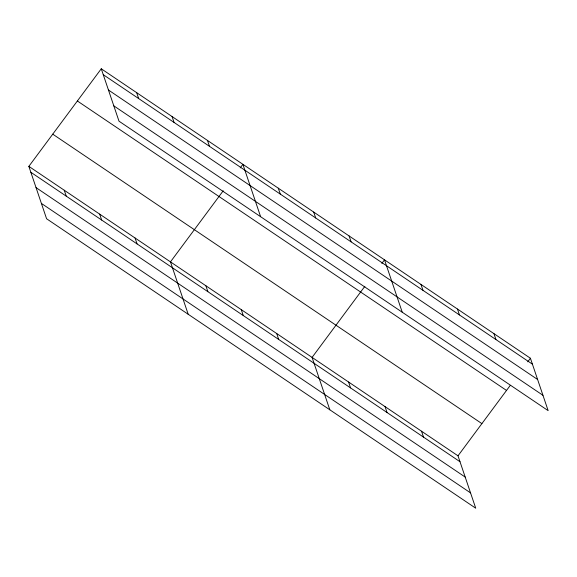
<?xml version="1.0" encoding="UTF-8"?>
<svg xmlns="http://www.w3.org/2000/svg" width="577" height="577" viewBox="0 0 577 577"><rect width="100%" height="100%" fill="white"/><g stroke="black" fill="none" stroke-linecap="round" stroke-linejoin="round"><path stroke-width="0.87" d="M28.85 166.356L458.001 455.823L475.736 508.214L46.586 218.755L28.85 166.356L101.263 68.786L530.414 358.245L548.15 410.644L118.999 121.177L101.263 68.786M223.234 190.778L170.467 261.879L188.203 314.277M240.227 167.885L242.888 164.308L260.624 216.7M364.859 286.3L312.085 357.401L329.82 409.8M381.851 263.408L384.506 259.83L402.241 312.222M458.001 455.823L510.234 385.436M527.76 361.822L530.414 358.245M103.269 74.693L532.412 364.159M108.462 90.034L537.605 379.5M113.806 105.843L542.957 395.303M77.368 100.982L506.519 390.441M52.745 134.16L481.896 423.619M30.848 172.271L459.999 461.73M36.041 187.612L465.192 477.071M41.393 203.414L470.543 492.881M493.934 333.643L495.939 339.55M457.46 309.034L459.458 314.948M420.979 284.432L422.984 290.346M421.52 431.214L423.525 437.128M349.099 235.95L351.097 241.857M385.047 406.612L387.044 412.526M313.693 212.069L315.698 217.976M348.566 382.01L350.564 387.917M278.287 188.189L280.292 194.096M276.686 333.52L278.684 339.435M207.482 140.427L209.48 146.334M241.28 309.64L243.278 315.554M172.076 116.547L174.074 122.454M205.874 285.759L207.871 291.673M136.67 92.666L138.675 98.573M135.061 237.998L137.066 243.912M99.662 214.117L101.66 220.032M64.256 190.237L66.254 196.151"/></g></svg>
